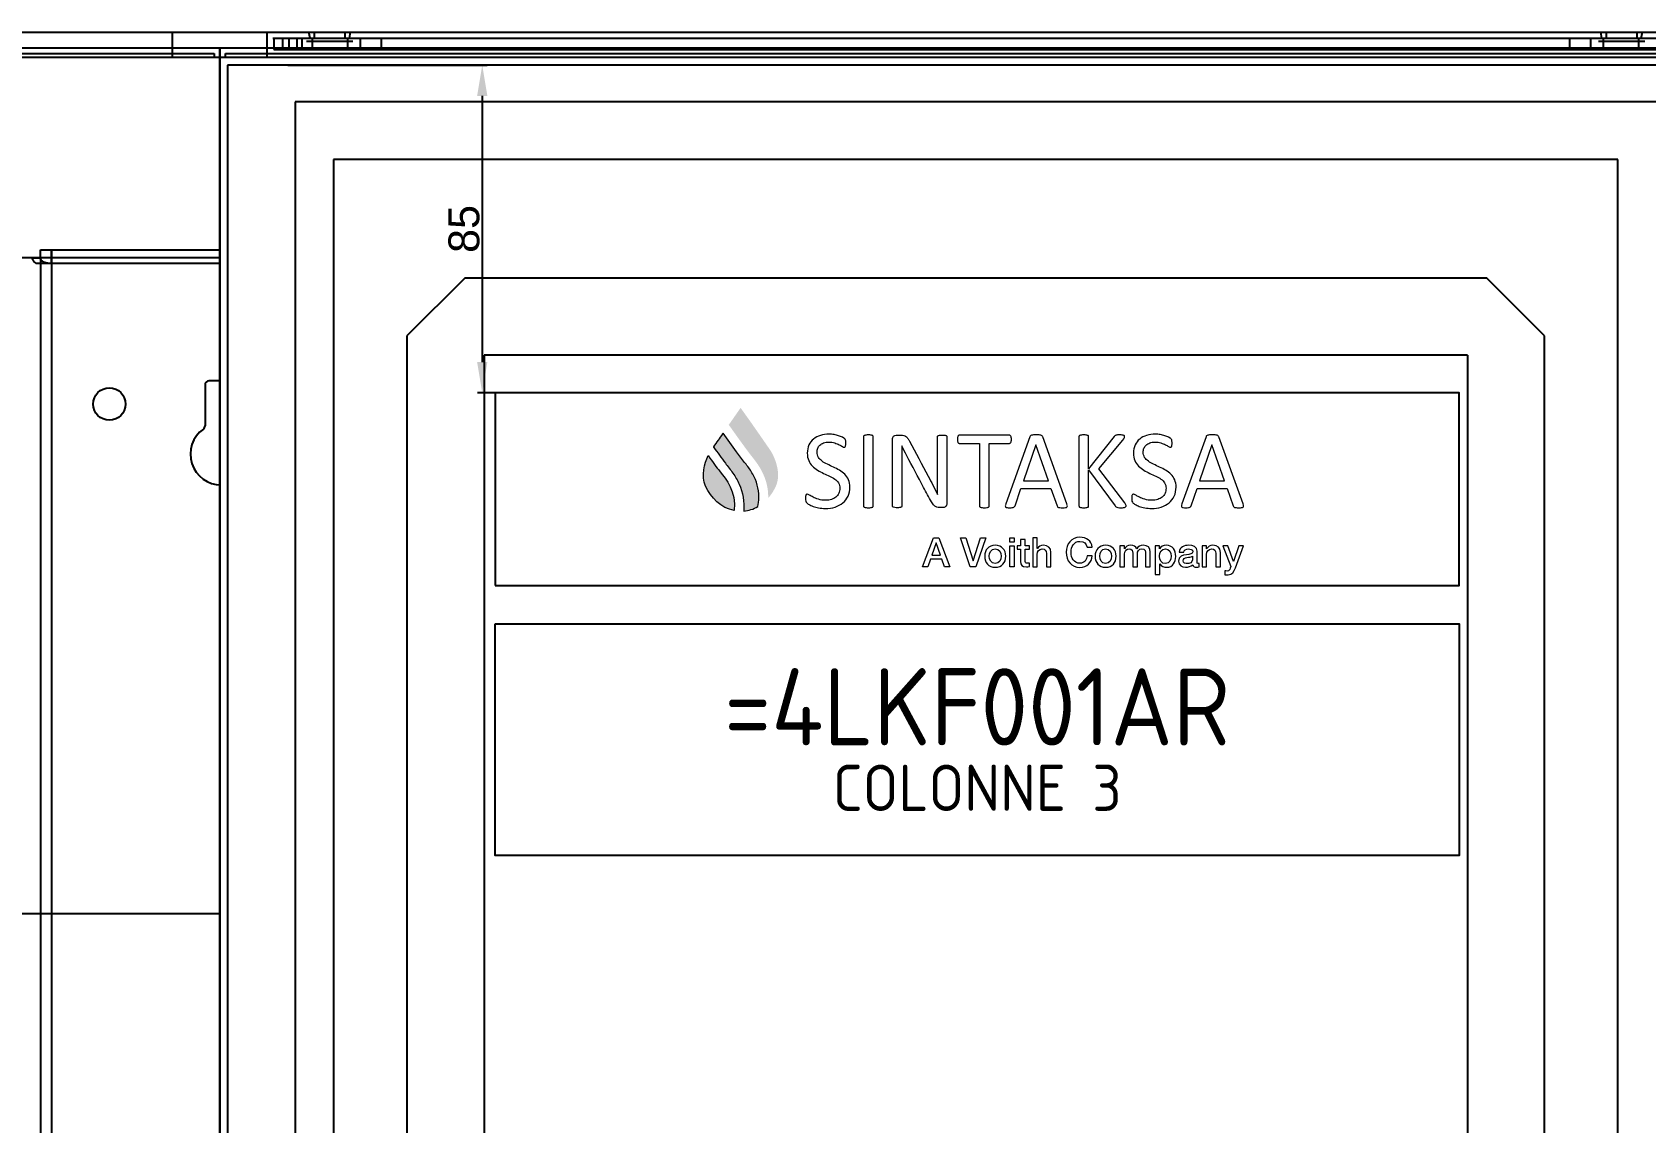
# Model space of a CAD drawing. Header units: millimetres. Extents: x 37984 to 70752, y 14140 to 37584.
# Drawn here: x 39561 to 39979.4, y 28485.2 to 28767.9 of the extents above; entities that cross this region are included whole.
import ezdxf

# ---------------------------------------------------------------- set-up
doc = ezdxf.new("R2010")
doc.units = ezdxf.units.MM
doc.set_wipeout_variables(frame=1)
doc.layers.add('! NO PLOT !', color=7, linetype='Continuous', true_color=0xff75dd, plot=False)
doc.layers.add('000-PI-Oprema', color=30, linetype='Continuous', lineweight=5)
for name, color, linetype in [('000-PI-ORMAR', 2, 'Continuous'), ('002-PI-Kabelska kanalica', 150, 'Continuous'), ('AUT_7', 7, 'Continuous'), ('Layer 1', 7, 'Continuous')]:
    doc.layers.add(name, color=color, linetype=linetype)
doc.styles.add('PI0', font='isocpeur.ttf', dxfattribs={"width": 0.9})
doc.styles.get("Standard").update_dxf_attribs({"font": 'arial.ttf'})
doc.dimstyles.new('ISO-25-lb', dxfattribs={"dimtxt": 8, "dimasz": 8, "dimexe": 1.25, "dimexo": 0.625, "dimtad": 1, "dimtxsty": 'Standard', "dimcen": 5, "dimadec": 0, "dimazin": 0, "dimtfac": 1, "dimtmove": 0, "dimatfit": 3, "dimfxl": 1, "dimarcsym": 0})

# ---------------------------------------------------------------- blocks, each defined once
blk = doc.blocks.new('*D585')
at = {"layer": '! NO PLOT !', "color": 0, "linetype": 'Continuous', "lineweight": -2, "ltscale": 0.25, "transparency": 16777216}
for p, q in [((39627.31, 28759.4), (39678.97, 28759.4)), ((39677.72, 28751.4), (39677.72, 28682.4)), ((39701.06, 28674.4), (39676.47, 28674.4))]:
    blk.add_line(p, q, dxfattribs=at)
at = {"layer": '! NO PLOT !', "color": 0, "ltscale": 0.25, "transparency": 16777216}
for points in [[(39676.39, 28751.4), (39679.05, 28751.4), (39677.72, 28759.4)], [(39676.39, 28682.4), (39679.05, 28682.4), (39677.72, 28674.4)]]:
    blk.add_solid(points, dxfattribs=at)
at = {"layer": 'Defpoints', "color": 0, "ltscale": 0.25, "transparency": 16777216}
for p in [(39626.68, 28759.4), (39677.72, 28674.4), (39701.68, 28674.4)]:
    blk.add_point(p, dxfattribs=at)
at = {"layer": '! NO PLOT !', "color": 0, "lineweight": 25, "ltscale": 0.25, "transparency": 16777216, "insert": (39673.01, 28716.9), "char_height": 8, "attachment_point": 5, "rotation": 90}
blk.add_mtext('85', dxfattribs=at)
blk = doc.blocks.new('*U527')
at = {"layer": '002-PI-Kabelska kanalica'}
for p, q in [((-20, 791), (80, 791)), ((-20, -100), (-20, 791))]:
    blk.add_line(p, q, dxfattribs=at)
blk = doc.blocks.new('8606.000_montažna')
at = {"layer": '! NO PLOT !'}
blk.add_line((51182.39, 38449.42), (51182.39, 36559.42), dxfattribs=at)
at = {"layer": '000-PI-ORMAR'}
blk.add_line((51182.39, 38449.42), (51138.39, 38449.42), dxfattribs=at)
blk = doc.blocks.new('spojnica')
at = {"layer": '! NO PLOT !', "transparency": 33554687}
for p, q in [((44768.49, 28808), (44768.49, 28811.5)), ((44768.49, 28811.5), (44768.49, 26919.4)), ((44856.49, 28808), (44856.49, 28811.5)), ((44856.49, 28811.5), (44856.49, 26919.4)), ((44764.49, 28808), (44768.49, 28808)), ((44768.49, 28808), (44856.49, 28808)), ((44856.49, 28808), (44860.49, 28808)), ((44861.49, 28809.4), (44861.49, 26919.4)), ((44815.69, 28777.5), (44809.29, 28777.5)), ((44808.29, 28776.5), (44808.29, 28765.85)), ((44816.69, 28765.85), (44816.69, 28776.5))]:
    blk.add_line(p, q, dxfattribs=at)
for points in [[(44763.49, 28809.4), (44763.51, 28809.2), (44763.57, 28809), (44763.66, 28808.8), (44763.8, 28808.61), (44763.96, 28808.42), (44764.16, 28808.24), (44764.4, 28808.07), (44764.49, 28808)], [(44765.49, 28809.4), (44765.51, 28809.28), (44765.54, 28809.16), (44765.6, 28809.04), (44765.68, 28808.92), (44765.78, 28808.81), (44765.9, 28808.7), (44766.04, 28808.6), (44766.2, 28808.5), (44766.37, 28808.41), (44766.57, 28808.33), (44766.77, 28808.26), (44766.99, 28808.19), (44767.23, 28808.13), (44767.47, 28808.09), (44767.72, 28808.05), (44767.97, 28808.02), (44768.23, 28808.01), (44768.49, 28808)], [(44856.49, 28808), (44856.76, 28808.01), (44857.02, 28808.02), (44857.27, 28808.05), (44857.52, 28808.09), (44857.76, 28808.13), (44857.99, 28808.19), (44858.22, 28808.26), (44858.42, 28808.33), (44858.62, 28808.41), (44858.79, 28808.5), (44858.95, 28808.6), (44859.09, 28808.7), (44859.21, 28808.81), (44859.31, 28808.92), (44859.39, 28809.04), (44859.45, 28809.16), (44859.48, 28809.28), (44859.49, 28809.4)], [(44860.49, 28808), (44860.74, 28808.17), (44860.95, 28808.35), (44861.13, 28808.53), (44861.28, 28808.73), (44861.39, 28808.92), (44861.46, 28809.12), (44861.49, 28809.33), (44861.49, 28809.4)]]:
    blk.add_lwpolyline(points, dxfattribs=at)
for centre in [(44783.49, 28771.5), (44841.49, 28771.5)]:
    blk.add_circle(centre, 4.2, dxfattribs=at)
for centre, radius, start, end in [((44809.29, 28776.5), 1, 90, 180), ((44815.69, 28776.5), 1, 0, 90), ((44812.49, 28758.5), 8, 125.2944, 54.7056), ((44807.29, 28765.85), 1, 305.2944, 0), ((44817.69, 28765.85), 1, 180, 234.7056)]:
    blk.add_arc(centre, radius, start, end, dxfattribs=at)
at = {"layer": '000-PI-ORMAR', "transparency": 33554687}
for p, q in [((44765.59, 28811.5), (44859.39, 28811.5)), ((44765.59, 28809.5), (44765.59, 28811.5)), ((44859.39, 28809.5), (44859.39, 28811.5)), ((44763.49, 28809.4), (44765.49, 28809.4)), ((44765.59, 28809.5), (44768.49, 28809.5)), ((44768.49, 28809.5), (44856.49, 28809.5)), ((44856.49, 28809.5), (44859.39, 28809.5)), ((44859.49, 28809.4), (44861.49, 28809.4))]:
    blk.add_line(p, q, dxfattribs=at)
blk = doc.blocks.new('SE_krov_300mm')
at = {"layer": '000-PI-ORMAR'}
for p, q in [((-485, 6.5), (507, 6.5)), ((466.5, 0), (-466.5, 0)), ((490, 0), (466.5, 0))]:
    blk.add_line(p, q, dxfattribs=at)

msp = doc.modelspace()

# ---------------------------------------------------------------- linework, layer by layer
at = {"layer": '000-PI-ORMAR'}
for p, q in [((39029.922, 28767.904), (39597.422, 28767.904)), ((39597.422, 28761.404), (39597.422, 28767.904)), ((39621.922, 28767.904), (39989.422, 28767.904)), ((39623.422, 28766.404), (39987.922, 28766.404)), ((39633.071, 28766.404), (39632.765, 28767.904)), ((39633.071, 28766.404), (39632.765, 28767.904)), ((39634.172, 28767.904), (39634.172, 28766.404)), ((39642.172, 28766.404), (39642.172, 28767.904)), ((39643.272, 28766.404), (39643.579, 28767.904)), ((39643.272, 28766.404), (39643.579, 28767.904)), ((39968.071, 28766.404), (39967.765, 28767.904)), ((39968.071, 28766.404), (39967.765, 28767.904)), ((39969.172, 28767.904), (39969.172, 28766.404)), ((39977.172, 28766.404), (39977.172, 28767.904)), ((39978.272, 28766.404), (39978.579, 28767.904)), ((39978.272, 28766.404), (39978.579, 28767.904)), ((39029.922, 28763.904), (39597.422, 28763.904)), ((39029.922, 28762.404), (39597.422, 28762.404))]:
    msp.add_line(p, q, dxfattribs=at)

# ---------------------------------------------------------------- block references
at = {"rotation": 270}
msp.add_blockref('*U527', (39164.172, 28519.404), dxfattribs=at)
at = {"layer": '000-PI-Oprema'}
for name, p in [('8606.000_montažna', (-11619.223, -9740.014)), ('spojnica', (-5202.464, -100))]:
    msp.add_blockref(name, p, dxfattribs=at)

# ---------------------------------------------------------------- next in the draw order: wipeouts: each hides what was drawn before it
msp.add_wipeout([(39609.672, 28763.904), (40001.672, 28763.904), (40001.672, 26766.904), (39609.672, 26766.904)]).dxf.layer = '000-PI-ORMAR'

# ---------------------------------------------------------------- next in the draw order: hatches: boundary and pattern name
at = {"true_color": 0x0063af}
h = msp.add_hatch(color=144, dxfattribs=at)
h.dxf.hatch_style = 1
h.paths.add_polyline_path([(39747.527, 28666.565), (39744.718, 28670.515, 0.0001639), (39741.661, 28666.133, 0.3444458), (39741.65, 28666.108, 0.0001087), (39742.459, 28664.982, 0.0062703), (39746.843, 28658.92, 0.0087089), (39747.566, 28657.989, -0.0195732), (39748.984, 28656.118, -0.0588841), (39750.911, 28652.556, -0.1007765), (39751.867, 28647.117, 0.0805623), (39753.934, 28650.399, 0.0737065), (39754.393, 28652.301, 0.055392), (39754.357, 28654.23, 0.070345), (39753.38, 28657.699, 0.03122), (39752.607, 28659.214), (39752.374, 28659.58, 0.0016872)])
h = msp.add_hatch(color=144, dxfattribs=at)
h.dxf.hatch_style = 1
h.paths.add_polyline_path([(39745.52, 28643.753, 0.1104096), (39749.171, 28644.903), (39749.342, 28645.947, 0.1335801), (39748.544, 28651.924, 0.0533925), (39747.024, 28654.672, 0.0177841), (39746.127, 28655.881), (39745.723, 28656.389, -0.0112383), (39743.688, 28659.099, 0.0006132), (39740.172, 28663.989, 0.0677796), (39740.032, 28663.796, 0.0011834), (39737.676, 28660.403, 0.0478512), (39737.777, 28660.258, 0.0008429), (39739.213, 28658.261, 0.0066904), (39740.755, 28656.172, -0.0062584), (39742.724, 28653.589, -0.0459109), (39744.337, 28650.745, -0.1290323)])
h = msp.add_hatch(color=144, dxfattribs=at)
h.dxf.hatch_style = 1
edge = h.paths.add_edge_path()
edge.add_spline(control_points=[(39735.622, 28650.236), (39736.961, 28647.207), (39739.655, 28644.524), (39743.084, 28643.871)], knot_values=[3, 3, 3, 3, 4, 4, 4, 4], degree=3, periodic=0)
edge.add_spline(control_points=[(39743.084, 28643.871), (39743.549, 28648.748), (39740.914, 28652.061), (39739.43, 28653.912)], knot_values=[4, 4, 4, 4, 5, 5, 5, 5], degree=3, periodic=0)
edge.add_spline(control_points=[(39739.43, 28653.912), (39739.43, 28653.912), (39739.238, 28654.153), (39739.238, 28654.153)], knot_values=[0.00001, 0.00001, 0.00001, 0.00001, 1, 1, 1, 1], degree=3, periodic=0)
edge.add_spline(control_points=[(39739.238, 28654.153), (39738.555, 28655.012), (39737.518, 28656.442), (39736.306, 28658.132)], knot_values=[1, 1, 1, 1, 2, 2, 2, 2], degree=3, periodic=0)
edge.add_spline(control_points=[(39736.306, 28658.132), (39735.346, 28656.11), (39734.431, 28652.924), (39735.622, 28650.236)], knot_values=[2, 2, 2, 2, 3, 3, 3, 3], degree=3, periodic=0)

# ---------------------------------------------------------------- next in the draw order: linework, layer by layer
at = {"layer": '! NO PLOT !'}
for p, q in [((39609.684, 28761.404), (39609.684, 26776.904)), ((39609.684, 26776.904), (39609.684, 28761.404)), ((39982.184, 28749.904), (39629.184, 28749.904)), ((39629.184, 28749.904), (39629.184, 26788.404)), ((39609.672, 26789.904), (39609.672, 28740.766)), ((39972.184, 28734.904), (39639.184, 28734.904)), ((39639.184, 28734.904), (39639.184, 26803.404)), ((39972.184, 26803.404), (39972.184, 28734.904)), ((39673.184, 28704.154), (39658.184, 28689.154)), ((39938.184, 28704.154), (39673.184, 28704.154)), ((39953.184, 28689.154), (39938.184, 28704.154)), ((39658.184, 28689.154), (39658.184, 26849.154)), ((39953.184, 26849.154), (39953.184, 28689.154)), ((39678.184, 28684.154), (39678.184, 26854.154)), ((39933.184, 28684.154), (39678.184, 28684.154)), ((39933.184, 28684.154), (39933.184, 26854.154))]:
    msp.add_line(p, q, dxfattribs=at)
msp.add_lwpolyline([(39681.065, 28624.484), (39931.065, 28624.484), (39931.065, 28674.404), (39681.065, 28674.404)], close=True)
at = {"layer": '000-PI-ORMAR'}
for p, q in [((39621.922, 28761.404), (39621.922, 28767.904)), ((39623.672, 28766.404), (39623.672, 28763.404)), ((39626.039, 28763.404), (39626.039, 28766.404)), ((39627.672, 28763.404), (39627.672, 28766.404)), ((39629.672, 28766.404), (39629.672, 28763.404)), ((39631.059, 28763.404), (39631.059, 28766.404)), ((39644.172, 28765.554), (39632.172, 28765.554)), ((39644.172, 28765.554), (39632.172, 28765.554)), ((39633.672, 28763.404), (39633.672, 28766.404)), ((39642.826, 28763.404), (39642.826, 28766.404)), ((39646.112, 28763.404), (39646.112, 28766.404)), ((39651.588, 28763.404), (39651.588, 28766.404)), ((39959.755, 28763.404), (39959.755, 28766.404)), ((39965.231, 28763.404), (39965.231, 28766.404)), ((39979.172, 28765.554), (39967.172, 28765.554)), ((39979.172, 28765.554), (39967.172, 28765.554)), ((39968.517, 28763.404), (39968.517, 28766.404)), ((39977.672, 28763.404), (39977.672, 28766.404)), ((39609.684, 28761.404), (39017.684, 28761.404)), ((39597.422, 28763.904), (39609.672, 28763.904)), ((39597.422, 28762.404), (39608.172, 28762.404)), ((39608.172, 28762.404), (39608.172, 28761.404)), ((39609.672, 28740.766), (39609.672, 28763.904)), ((39609.672, 28763.904), (39621.922, 28763.904)), ((39609.672, 28763.904), (39609.672, 28761.404)), ((40001.684, 28761.404), (39609.684, 28761.404)), ((40001.684, 28761.404), (39609.684, 28761.404)), ((39609.684, 28761.404), (39609.684, 26776.904)), ((39611.172, 28761.404), (39611.172, 28762.404)), ((39611.172, 28762.404), (39621.922, 28762.404)), ((39621.922, 28763.904), (39989.422, 28763.904)), ((39621.922, 28762.404), (39989.422, 28762.404)), ((39623.672, 28763.404), (39987.672, 28763.404)), ((39611.684, 28759.404), (39611.684, 26778.904)), ((39999.684, 28759.404), (39611.684, 28759.404))]:
    msp.add_line(p, q, dxfattribs=at)
at = {"layer": 'AUT_7'}
msp.add_lwpolyline([(39681.065, 28614.484), (39931.065, 28614.484), (39931.065, 28554.484), (39681.065, 28554.484)], close=True, dxfattribs=at)
at = {"layer": 'Layer 1', "color": 144, "lineweight": 0, "true_color": 0x0063af}
msp.add_lwpolyline([(39745.723, 28656.389, -0.0112383), (39743.688, 28659.099, 0.0006132), (39740.172, 28663.989, 0.0677796), (39740.032, 28663.796, 0.0011834), (39737.676, 28660.403, 0.0478512), (39737.777, 28660.258, 0.0008429), (39739.213, 28658.261, 0.0066904), (39740.755, 28656.172, -0.0062584), (39742.724, 28653.589, -0.0459109), (39744.337, 28650.745, -0.1290323), (39745.52, 28643.753, 0.1104096), (39749.171, 28644.903), (39749.342, 28645.947, 0.1335801), (39748.544, 28651.924, 0.0533925), (39747.024, 28654.672, 0.0177841), (39746.127, 28655.881), (39745.723, 28656.389)], format="xyb", dxfattribs=at)
at = {"layer": 'Layer 1', "color": 8, "lineweight": 0, "true_color": 0x777777}
msp.add_lwpolyline([(39798.219, 28645.733, -0.1035306), (39798.127, 28645.248, -0.223171), (39797.469, 28644.708, -0.0624211), (39797.164, 28644.665, -0.0012931), (39796.244, 28644.665, -0.061201), (39795.59, 28644.75, -0.1130218), (39794.952, 28645.134, -0.0487154), (39794.542, 28645.61, -0.0254764), (39794.224, 28646.106, -0.0066886), (39792.184, 28649.898, -0.0023466), (39787.79, 28658.101, -0.0102917), (39786.517, 28660.661), (39786.517, 28660.072, -0.0052088), (39786.561, 28656.714, -0.0000251), (39786.561, 28645.078, -0.1260238), (39786.521, 28644.926, -0.1434189), (39786.401, 28644.793, -0.091373), (39786.177, 28644.708, -0.0469163), (39785.623, 28644.628, -0.0173475), (39785.094, 28644.624, -0.0657354), (39784.369, 28644.729, -0.1385706), (39784.153, 28644.86, -0.1341797), (39784.074, 28645.047, -0.0004176), (39784.072, 28662.354, -0.0895574), (39784.151, 28662.84, -0.1357099), (39784.388, 28663.168, -0.1623113), (39785.082, 28663.423, -0.0012781), (39786.447, 28663.422, -0.0456713), (39787.011, 28663.365, -0.1705051), (39787.89, 28662.837, -0.0361942), (39788.146, 28662.494, -0.0237687), (39788.504, 28661.883, 0.0004254), (39793.353, 28652.809, -0.0075938), (39795.768, 28648.092, -0.0040344), (39795.733, 28652.493, -0.0000156), (39795.732, 28663.01, -0.253568), (39795.891, 28663.287, -0.067602), (39796.115, 28663.386, -0.0470169), (39796.45, 28663.448, -0.0367928), (39797.426, 28663.456, -0.0403102), (39797.791, 28663.402, -0.0734576), (39798.028, 28663.309, -0.2458048), (39798.217, 28663.041, -0.0004177)], format="xyb", close=True, dxfattribs=at)
for points in [[(39821.277, 28660.938), (39821.262, 28660.938), (39818.036, 28651.606), (39824.549, 28651.606), (39821.277, 28660.938)], [(39866.945, 28660.938), (39866.93, 28660.938), (39863.707, 28651.606), (39870.216, 28651.606), (39866.945, 28660.938)], [(39794.745, 28636.795), (39796.136, 28636.795), (39799.009, 28629.334), (39797.607, 28629.334), (39796.909, 28631.308), (39793.929, 28631.308), (39793.231, 28629.334), (39791.882, 28629.334), (39794.745, 28636.795)], [(39794.285, 28632.301), (39796.563, 28632.301), (39795.445, 28635.509), (39795.415, 28635.509), (39794.285, 28632.301)], [(39801.775, 28636.795), (39803.134, 28636.795), (39805.006, 28630.891), (39805.026, 28630.891), (39806.938, 28636.795), (39808.264, 28636.795), (39805.714, 28629.334), (39804.264, 28629.334), (39801.775, 28636.795)], [(39814.489, 28636.795), (39815.68, 28636.795), (39815.68, 28635.666), (39814.489, 28635.666), (39814.489, 28636.795)], [(39814.489, 28634.734), (39815.68, 28634.734), (39815.68, 28629.333), (39814.489, 28629.333), (39814.489, 28634.734)]]:
    msp.add_lwpolyline(points, dxfattribs=at)
for points, knots in [([(39773.05, 28649.959), (39773.05, 28649.08), (39772.887, 28648.299), (39772.565, 28647.614), (39772.242, 28646.93), (39771.793, 28646.347), (39771.218, 28645.871), (39770.647, 28645.394), (39769.972, 28645.034), (39769.194, 28644.794), (39768.417, 28644.553), (39767.582, 28644.433), (39766.685, 28644.433), (39766.058, 28644.433), (39765.476, 28644.482), (39764.941, 28644.591), (39764.407, 28644.699), (39763.93, 28644.827), (39763.508, 28644.981), (39763.092, 28645.136), (39762.738, 28645.297), (39762.454, 28645.459), (39762.167, 28645.622), (39761.969, 28645.763), (39761.86, 28645.878), (39761.75, 28645.994), (39761.666, 28646.141), (39761.616, 28646.321), (39761.563, 28646.497), (39761.537, 28646.736), (39761.537, 28647.035), (39761.537, 28647.247), (39761.545, 28647.424), (39761.565, 28647.565), (39761.583, 28647.705), (39761.614, 28647.815), (39761.649, 28647.903), (39761.69, 28647.991), (39761.738, 28648.051), (39761.796, 28648.085), (39761.852, 28648.118), (39761.923, 28648.137), (39762, 28648.137), (39762.134, 28648.137), (39762.324, 28648.053), (39762.568, 28647.891), (39762.815, 28647.727), (39763.132, 28647.546), (39763.516, 28647.356), (39763.904, 28647.16), (39764.369, 28646.98), (39764.912, 28646.809), (39765.459, 28646.644), (39766.085, 28646.556), (39766.802, 28646.556), (39767.34, 28646.556), (39767.833, 28646.632), (39768.283, 28646.775), (39768.732, 28646.919), (39769.116, 28647.124), (39769.441, 28647.389), (39769.763, 28647.653), (39770.012, 28647.98), (39770.185, 28648.364), (39770.36, 28648.752), (39770.447, 28649.188), (39770.447, 28649.685), (39770.447, 28650.214), (39770.325, 28650.668), (39770.084, 28651.044), (39769.842, 28651.417), (39769.525, 28651.751), (39769.128, 28652.034), (39768.732, 28652.317), (39768.283, 28652.579), (39767.777, 28652.814), (39767.269, 28653.05), (39766.751, 28653.293), (39766.223, 28653.536), (39765.69, 28653.783), (39765.177, 28654.059), (39764.676, 28654.357), (39764.171, 28654.654), (39763.724, 28655.006), (39763.33, 28655.413), (39762.931, 28655.817), (39762.614, 28656.292), (39762.368, 28656.836), (39762.119, 28657.383), (39762, 28658.036), (39762, 28658.798), (39762, 28659.576), (39762.139, 28660.274), (39762.426, 28660.887), (39762.708, 28661.497), (39763.107, 28662.015), (39763.609, 28662.427), (39764.117, 28662.842), (39764.72, 28663.156), (39765.42, 28663.375), (39766.119, 28663.592), (39766.873, 28663.7), (39767.684, 28663.7), (39768.1, 28663.7), (39768.514, 28663.663), (39768.933, 28663.592), (39769.354, 28663.519), (39769.748, 28663.423), (39770.119, 28663.302), (39770.492, 28663.182), (39770.823, 28663.048), (39771.112, 28662.896), (39771.402, 28662.744), (39771.592, 28662.626), (39771.683, 28662.536), (39771.772, 28662.445), (39771.834, 28662.37), (39771.864, 28662.318), (39771.891, 28662.265), (39771.917, 28662.198), (39771.937, 28662.117), (39771.955, 28662.034), (39771.968, 28661.933), (39771.98, 28661.82), (39771.988, 28661.704), (39771.993, 28661.553), (39771.993, 28661.372), (39771.993, 28661.198), (39771.988, 28661.045), (39771.973, 28660.911), (39771.958, 28660.771), (39771.937, 28660.661), (39771.907, 28660.569), (39771.879, 28660.477), (39771.836, 28660.412), (39771.785, 28660.367), (39771.732, 28660.322), (39771.671, 28660.301), (39771.602, 28660.301), (39771.498, 28660.301), (39771.331, 28660.367), (39771.104, 28660.501), (39770.879, 28660.637), (39770.599, 28660.79), (39770.274, 28660.962), (39769.944, 28661.125), (39769.558, 28661.284), (39769.106, 28661.421), (39768.658, 28661.56), (39768.158, 28661.631), (39767.596, 28661.631), (39767.076, 28661.631), (39766.622, 28661.56), (39766.236, 28661.421), (39765.852, 28661.284), (39765.532, 28661.093), (39765.28, 28660.865), (39765.032, 28660.633), (39764.841, 28660.36), (39764.717, 28660.04), (39764.592, 28659.725), (39764.529, 28659.386), (39764.529, 28659.028), (39764.529, 28658.506), (39764.651, 28658.06), (39764.892, 28657.682), (39765.131, 28657.307), (39765.453, 28656.975), (39765.855, 28656.684), (39766.254, 28656.395), (39766.708, 28656.129), (39767.221, 28655.888), (39767.732, 28655.649), (39768.252, 28655.403), (39768.783, 28655.158), (39769.311, 28654.911), (39769.835, 28654.641), (39770.345, 28654.348), (39770.855, 28654.055), (39771.312, 28653.704), (39771.714, 28653.308), (39772.11, 28652.907), (39772.435, 28652.433), (39772.679, 28651.889), (39772.928, 28651.345), (39773.05, 28650.698), (39773.05, 28649.959)], [0, 0, 0, 0, 1, 1, 1, 2, 2, 2, 3, 3, 3, 4, 4, 4, 5, 5, 5, 6, 6, 6, 7, 7, 7, 8, 8, 8, 9, 9, 9, 10, 10, 10, 11, 11, 11, 12, 12, 12, 13, 13, 13, 14, 14, 14, 15, 15, 15, 16, 16, 16, 17, 17, 17, 18, 18, 18, 19, 19, 19, 20, 20, 20, 21, 21, 21, 22, 22, 22, 23, 23, 23, 24, 24, 24, 25, 25, 25, 26, 26, 26, 27, 27, 27, 28, 28, 28, 29, 29, 29, 30, 30, 30, 31, 31, 31, 32, 32, 32, 33, 33, 33, 34, 34, 34, 35, 35, 35, 36, 36, 36, 37, 37, 37, 38, 38, 38, 39, 39, 39, 40, 40, 40, 41, 41, 41, 42, 42, 42, 43, 43, 43, 44, 44, 44, 45, 45, 45, 46, 46, 46, 47, 47, 47, 48, 48, 48, 49, 49, 49, 50, 50, 50, 51, 51, 51, 52, 52, 52, 53, 53, 53, 54, 54, 54, 55, 55, 55, 56, 56, 56, 57, 57, 57, 58, 58, 58, 59, 59, 59, 60, 60, 60, 61, 61, 61, 62, 62, 62, 62]), ([(39779.097, 28645.081), (39779.097, 28645.007), (39779.079, 28644.939), (39779.038, 28644.878), (39779.001, 28644.823), (39778.935, 28644.777), (39778.836, 28644.741), (39778.736, 28644.709), (39778.612, 28644.68), (39778.452, 28644.656), (39778.294, 28644.63), (39778.094, 28644.621), (39777.853, 28644.621), (39777.621, 28644.621), (39777.423, 28644.63), (39777.261, 28644.656), (39777.093, 28644.68), (39776.966, 28644.709), (39776.87, 28644.741), (39776.77, 28644.777), (39776.705, 28644.823), (39776.666, 28644.878), (39776.628, 28644.939), (39776.61, 28645.007), (39776.61, 28645.081), (39776.61, 28645.081), (39776.61, 28663.048), (39776.61, 28663.048), (39776.61, 28663.127), (39776.628, 28663.195), (39776.672, 28663.251), (39776.717, 28663.307), (39776.788, 28663.355), (39776.893, 28663.387), (39776.991, 28663.423), (39777.121, 28663.45), (39777.281, 28663.474), (39777.441, 28663.5), (39777.632, 28663.511), (39777.853, 28663.511), (39778.094, 28663.511), (39778.294, 28663.5), (39778.452, 28663.474), (39778.612, 28663.45), (39778.736, 28663.423), (39778.836, 28663.387), (39778.935, 28663.355), (39779.001, 28663.307), (39779.038, 28663.251), (39779.079, 28663.195), (39779.097, 28663.127), (39779.097, 28663.048), (39779.097, 28663.048), (39779.097, 28645.081), (39779.097, 28645.081)], [0, 0, 0, 0, 1, 1, 1, 2, 2, 2, 3, 3, 3, 4, 4, 4, 5, 5, 5, 6, 6, 6, 7, 7, 7, 8, 8, 8, 9, 9, 9, 10, 10, 10, 11, 11, 11, 12, 12, 12, 13, 13, 13, 14, 14, 14, 15, 15, 15, 16, 16, 16, 17, 17, 17, 18, 18, 18, 18]), ([(39814.928, 28662.354), (39814.928, 28662.17), (39814.918, 28662.015), (39814.898, 28661.876), (39814.877, 28661.745), (39814.849, 28661.637), (39814.803, 28661.55), (39814.761, 28661.468), (39814.707, 28661.41), (39814.646, 28661.372), (39814.585, 28661.334), (39814.512, 28661.314), (39814.433, 28661.314), (39814.433, 28661.314), (39809.173, 28661.314), (39809.173, 28661.314), (39809.173, 28661.314), (39809.173, 28645.081), (39809.173, 28645.081), (39809.173, 28645.007), (39809.15, 28644.939), (39809.114, 28644.878), (39809.071, 28644.823), (39809.005, 28644.777), (39808.909, 28644.741), (39808.812, 28644.709), (39808.683, 28644.68), (39808.525, 28644.656), (39808.365, 28644.63), (39808.165, 28644.621), (39807.926, 28644.621), (39807.692, 28644.621), (39807.496, 28644.63), (39807.331, 28644.656), (39807.169, 28644.68), (39807.039, 28644.709), (39806.943, 28644.741), (39806.846, 28644.777), (39806.778, 28644.823), (39806.74, 28644.878), (39806.702, 28644.939), (39806.682, 28645.007), (39806.682, 28645.081), (39806.682, 28645.081), (39806.682, 28661.314), (39806.682, 28661.314), (39806.682, 28661.314), (39801.417, 28661.314), (39801.417, 28661.314), (39801.338, 28661.314), (39801.272, 28661.334), (39801.208, 28661.372), (39801.145, 28661.41), (39801.094, 28661.468), (39801.056, 28661.55), (39801.015, 28661.637), (39800.985, 28661.745), (39800.965, 28661.876), (39800.937, 28662.015), (39800.924, 28662.17), (39800.924, 28662.354), (39800.924, 28662.537), (39800.937, 28662.696), (39800.965, 28662.842), (39800.985, 28662.978), (39801.015, 28663.093), (39801.056, 28663.182), (39801.094, 28663.265), (39801.145, 28663.33), (39801.208, 28663.365), (39801.272, 28663.405), (39801.338, 28663.424), (39801.417, 28663.424), (39801.417, 28663.424), (39814.433, 28663.424), (39814.433, 28663.424), (39814.512, 28663.424), (39814.585, 28663.405), (39814.646, 28663.365), (39814.707, 28663.33), (39814.761, 28663.265), (39814.803, 28663.182), (39814.849, 28663.093), (39814.877, 28662.978), (39814.898, 28662.842), (39814.918, 28662.696), (39814.928, 28662.537), (39814.928, 28662.354)], [0, 0, 0, 0, 1, 1, 1, 2, 2, 2, 3, 3, 3, 4, 4, 4, 5, 5, 5, 6, 6, 6, 7, 7, 7, 8, 8, 8, 9, 9, 9, 10, 10, 10, 11, 11, 11, 12, 12, 12, 13, 13, 13, 14, 14, 14, 15, 15, 15, 16, 16, 16, 17, 17, 17, 18, 18, 18, 19, 19, 19, 20, 20, 20, 21, 21, 21, 22, 22, 22, 23, 23, 23, 24, 24, 24, 25, 25, 25, 26, 26, 26, 27, 27, 27, 28, 28, 28, 29, 29, 29, 29]), ([(39829.333, 28645.588), (39829.412, 28645.377), (39829.451, 28645.206), (39829.458, 28645.073), (39829.463, 28644.945), (39829.425, 28644.844), (39829.349, 28644.778), (39829.273, 28644.711), (39829.146, 28644.669), (39828.965, 28644.651), (39828.785, 28644.63), (39828.549, 28644.621), (39828.249, 28644.621), (39827.952, 28644.621), (39827.713, 28644.627), (39827.533, 28644.64), (39827.355, 28644.656), (39827.22, 28644.68), (39827.127, 28644.714), (39827.038, 28644.748), (39826.969, 28644.794), (39826.928, 28644.85), (39826.882, 28644.911), (39826.842, 28644.981), (39826.804, 28645.069), (39826.804, 28645.069), (39825.196, 28649.625), (39825.196, 28649.625), (39825.196, 28649.625), (39817.414, 28649.625), (39817.414, 28649.625), (39817.414, 28649.625), (39815.88, 28645.128), (39815.88, 28645.128), (39815.852, 28645.04), (39815.815, 28644.966), (39815.766, 28644.903), (39815.72, 28644.838), (39815.646, 28644.783), (39815.556, 28644.741), (39815.464, 28644.699), (39815.332, 28644.669), (39815.167, 28644.651), (39814.997, 28644.63), (39814.778, 28644.621), (39814.506, 28644.621), (39814.229, 28644.621), (39813.998, 28644.63), (39813.821, 28644.656), (39813.643, 28644.68), (39813.516, 28644.726), (39813.445, 28644.794), (39813.371, 28644.86), (39813.335, 28644.961), (39813.343, 28645.09), (39813.348, 28645.217), (39813.391, 28645.392), (39813.465, 28645.604), (39813.465, 28645.604), (39819.743, 28662.992), (39819.743, 28662.992), (39819.781, 28663.096), (39819.832, 28663.186), (39819.896, 28663.252), (39819.959, 28663.319), (39820.05, 28663.373), (39820.17, 28663.41), (39820.292, 28663.45), (39820.447, 28663.474), (39820.632, 28663.488), (39820.823, 28663.502), (39821.061, 28663.512), (39821.349, 28663.512), (39821.658, 28663.512), (39821.912, 28663.502), (39822.116, 28663.488), (39822.318, 28663.474), (39822.482, 28663.45), (39822.608, 28663.41), (39822.735, 28663.373), (39822.829, 28663.315), (39822.898, 28663.242), (39822.966, 28663.169), (39823.02, 28663.082), (39823.055, 28662.976), (39823.055, 28662.976), (39829.333, 28645.588), (39829.333, 28645.588)], [0, 0, 0, 0, 1, 1, 1, 2, 2, 2, 3, 3, 3, 4, 4, 4, 5, 5, 5, 6, 6, 6, 7, 7, 7, 8, 8, 8, 9, 9, 9, 10, 10, 10, 11, 11, 11, 12, 12, 12, 13, 13, 13, 14, 14, 14, 15, 15, 15, 16, 16, 16, 17, 17, 17, 18, 18, 18, 19, 19, 19, 20, 20, 20, 21, 21, 21, 22, 22, 22, 23, 23, 23, 24, 24, 24, 25, 25, 25, 26, 26, 26, 27, 27, 27, 28, 28, 28, 29, 29, 29, 29]), ([(39844.668, 28645.11), (39844.668, 28645.034), (39844.651, 28644.966), (39844.621, 28644.903), (39844.584, 28644.836), (39844.519, 28644.787), (39844.422, 28644.749), (39844.326, 28644.711), (39844.196, 28644.68), (39844.034, 28644.656), (39843.868, 28644.63), (39843.655, 28644.621), (39843.393, 28644.621), (39843.059, 28644.621), (39842.784, 28644.634), (39842.571, 28644.662), (39842.357, 28644.691), (39842.2, 28644.745), (39842.093, 28644.823), (39841.989, 28644.9), (39841.9, 28644.985), (39841.832, 28645.081), (39841.832, 28645.081), (39834.947, 28654.442), (39834.947, 28654.442), (39834.947, 28654.442), (39834.947, 28645.081), (39834.947, 28645.081), (39834.947, 28645.013), (39834.927, 28644.951), (39834.891, 28644.888), (39834.85, 28644.823), (39834.782, 28644.777), (39834.687, 28644.741), (39834.59, 28644.709), (39834.464, 28644.68), (39834.304, 28644.656), (39834.144, 28644.63), (39833.943, 28644.621), (39833.702, 28644.621), (39833.473, 28644.621), (39833.275, 28644.63), (39833.11, 28644.656), (39832.945, 28644.68), (39832.816, 28644.709), (39832.717, 28644.741), (39832.623, 28644.777), (39832.556, 28644.823), (39832.516, 28644.888), (39832.478, 28644.951), (39832.46, 28645.013), (39832.46, 28645.081), (39832.46, 28645.081), (39832.46, 28663.048), (39832.46, 28663.048), (39832.46, 28663.126), (39832.478, 28663.195), (39832.516, 28663.251), (39832.556, 28663.31), (39832.623, 28663.355), (39832.717, 28663.387), (39832.816, 28663.423), (39832.945, 28663.451), (39833.11, 28663.475), (39833.275, 28663.497), (39833.473, 28663.512), (39833.702, 28663.512), (39833.943, 28663.512), (39834.144, 28663.497), (39834.304, 28663.475), (39834.464, 28663.451), (39834.59, 28663.423), (39834.687, 28663.387), (39834.782, 28663.355), (39834.85, 28663.31), (39834.891, 28663.251), (39834.927, 28663.195), (39834.947, 28663.126), (39834.947, 28663.048), (39834.947, 28663.048), (39834.947, 28654.731), (39834.947, 28654.731), (39834.947, 28654.731), (39841.573, 28663.048), (39841.573, 28663.048), (39841.631, 28663.136), (39841.697, 28663.207), (39841.775, 28663.265), (39841.852, 28663.325), (39841.949, 28663.368), (39842.058, 28663.403), (39842.167, 28663.439), (39842.302, 28663.465), (39842.461, 28663.482), (39842.621, 28663.502), (39842.827, 28663.512), (39843.079, 28663.512), (39843.328, 28663.512), (39843.531, 28663.497), (39843.686, 28663.475), (39843.838, 28663.451), (39843.963, 28663.42), (39844.054, 28663.382), (39844.145, 28663.344), (39844.207, 28663.296), (39844.242, 28663.236), (39844.275, 28663.182), (39844.29, 28663.114), (39844.29, 28663.048), (39844.29, 28662.922), (39844.26, 28662.8), (39844.199, 28662.672), (39844.136, 28662.545), (39844.016, 28662.371), (39843.843, 28662.151), (39843.843, 28662.151), (39837.636, 28654.731), (39837.636, 28654.731), (39837.636, 28654.731), (39844.318, 28645.852), (39844.318, 28645.852), (39844.486, 28645.599), (39844.584, 28645.428), (39844.621, 28645.339), (39844.651, 28645.243), (39844.668, 28645.168), (39844.668, 28645.11)], [0, 0, 0, 0, 1, 1, 1, 2, 2, 2, 3, 3, 3, 4, 4, 4, 5, 5, 5, 6, 6, 6, 7, 7, 7, 8, 8, 8, 9, 9, 9, 10, 10, 10, 11, 11, 11, 12, 12, 12, 13, 13, 13, 14, 14, 14, 15, 15, 15, 16, 16, 16, 17, 17, 17, 18, 18, 18, 19, 19, 19, 20, 20, 20, 21, 21, 21, 22, 22, 22, 23, 23, 23, 24, 24, 24, 25, 25, 25, 26, 26, 26, 27, 27, 27, 28, 28, 28, 29, 29, 29, 30, 30, 30, 31, 31, 31, 32, 32, 32, 33, 33, 33, 34, 34, 34, 35, 35, 35, 36, 36, 36, 37, 37, 37, 38, 38, 38, 39, 39, 39, 40, 40, 40, 41, 41, 41, 42, 42, 42, 42]), ([(39857.644, 28649.959), (39857.644, 28649.08), (39857.482, 28648.299), (39857.159, 28647.614), (39856.837, 28646.93), (39856.385, 28646.347), (39855.81, 28645.871), (39855.239, 28645.394), (39854.564, 28645.034), (39853.789, 28644.794), (39853.012, 28644.553), (39852.176, 28644.433), (39851.28, 28644.433), (39850.652, 28644.433), (39850.071, 28644.482), (39849.534, 28644.591), (39849.002, 28644.699), (39848.521, 28644.827), (39848.105, 28644.981), (39847.686, 28645.136), (39847.335, 28645.297), (39847.048, 28645.459), (39846.764, 28645.622), (39846.566, 28645.763), (39846.454, 28645.878), (39846.345, 28645.994), (39846.259, 28646.141), (39846.208, 28646.321), (39846.155, 28646.497), (39846.129, 28646.736), (39846.129, 28647.035), (39846.129, 28647.247), (39846.139, 28647.424), (39846.156, 28647.565), (39846.177, 28647.705), (39846.205, 28647.815), (39846.246, 28647.903), (39846.287, 28647.991), (39846.33, 28648.051), (39846.391, 28648.085), (39846.449, 28648.118), (39846.517, 28648.137), (39846.594, 28648.137), (39846.726, 28648.137), (39846.917, 28648.053), (39847.165, 28647.891), (39847.409, 28647.727), (39847.724, 28647.546), (39848.113, 28647.356), (39848.499, 28647.16), (39848.961, 28646.98), (39849.507, 28646.809), (39850.053, 28646.644), (39850.68, 28646.556), (39851.395, 28646.556), (39851.935, 28646.556), (39852.43, 28646.632), (39852.877, 28646.775), (39853.324, 28646.919), (39853.71, 28647.124), (39854.033, 28647.389), (39854.358, 28647.653), (39854.604, 28647.98), (39854.78, 28648.364), (39854.952, 28648.752), (39855.041, 28649.188), (39855.041, 28649.685), (39855.041, 28650.214), (39854.919, 28650.668), (39854.678, 28651.044), (39854.434, 28651.417), (39854.119, 28651.751), (39853.723, 28652.034), (39853.327, 28652.317), (39852.877, 28652.579), (39852.372, 28652.814), (39851.867, 28653.05), (39851.346, 28653.293), (39850.817, 28653.536), (39850.287, 28653.783), (39849.769, 28654.059), (39849.271, 28654.357), (39848.768, 28654.654), (39848.318, 28655.006), (39847.922, 28655.413), (39847.528, 28655.817), (39847.208, 28656.292), (39846.959, 28656.836), (39846.715, 28657.383), (39846.594, 28658.036), (39846.594, 28658.798), (39846.594, 28659.576), (39846.736, 28660.274), (39847.018, 28660.887), (39847.302, 28661.497), (39847.699, 28662.015), (39848.204, 28662.427), (39848.712, 28662.842), (39849.316, 28663.156), (39850.012, 28663.375), (39850.713, 28663.592), (39851.47, 28663.7), (39852.278, 28663.7), (39852.693, 28663.7), (39853.108, 28663.663), (39853.527, 28663.592), (39853.947, 28663.519), (39854.342, 28663.423), (39854.714, 28663.302), (39855.084, 28663.182), (39855.417, 28663.048), (39855.707, 28662.896), (39855.993, 28662.744), (39856.187, 28662.626), (39856.276, 28662.536), (39856.369, 28662.445), (39856.43, 28662.37), (39856.458, 28662.318), (39856.486, 28662.265), (39856.511, 28662.198), (39856.529, 28662.117), (39856.55, 28662.034), (39856.563, 28661.933), (39856.575, 28661.82), (39856.583, 28661.704), (39856.588, 28661.553), (39856.588, 28661.372), (39856.588, 28661.198), (39856.58, 28661.045), (39856.568, 28660.911), (39856.552, 28660.771), (39856.529, 28660.661), (39856.501, 28660.569), (39856.473, 28660.477), (39856.43, 28660.412), (39856.377, 28660.367), (39856.324, 28660.322), (39856.265, 28660.301), (39856.196, 28660.301), (39856.09, 28660.301), (39855.925, 28660.367), (39855.697, 28660.501), (39855.473, 28660.637), (39855.194, 28660.79), (39854.866, 28660.962), (39854.538, 28661.125), (39854.152, 28661.284), (39853.705, 28661.421), (39853.253, 28661.56), (39852.75, 28661.631), (39852.189, 28661.631), (39851.668, 28661.631), (39851.216, 28661.56), (39850.83, 28661.421), (39850.444, 28661.284), (39850.127, 28661.093), (39849.875, 28660.865), (39849.626, 28660.633), (39849.436, 28660.36), (39849.314, 28660.04), (39849.184, 28659.725), (39849.123, 28659.386), (39849.123, 28659.028), (39849.123, 28658.506), (39849.243, 28658.06), (39849.484, 28657.682), (39849.728, 28657.307), (39850.045, 28656.975), (39850.446, 28656.684), (39850.848, 28656.395), (39851.302, 28656.129), (39851.813, 28655.888), (39852.324, 28655.649), (39852.847, 28655.403), (39853.377, 28655.158), (39853.908, 28654.911), (39854.429, 28654.641), (39854.939, 28654.348), (39855.45, 28654.055), (39855.907, 28653.704), (39856.306, 28653.308), (39856.705, 28652.907), (39857.029, 28652.433), (39857.276, 28651.889), (39857.52, 28651.345), (39857.644, 28650.698), (39857.644, 28649.959)], [0, 0, 0, 0, 1, 1, 1, 2, 2, 2, 3, 3, 3, 4, 4, 4, 5, 5, 5, 6, 6, 6, 7, 7, 7, 8, 8, 8, 9, 9, 9, 10, 10, 10, 11, 11, 11, 12, 12, 12, 13, 13, 13, 14, 14, 14, 15, 15, 15, 16, 16, 16, 17, 17, 17, 18, 18, 18, 19, 19, 19, 20, 20, 20, 21, 21, 21, 22, 22, 22, 23, 23, 23, 24, 24, 24, 25, 25, 25, 26, 26, 26, 27, 27, 27, 28, 28, 28, 29, 29, 29, 30, 30, 30, 31, 31, 31, 32, 32, 32, 33, 33, 33, 34, 34, 34, 35, 35, 35, 36, 36, 36, 37, 37, 37, 38, 38, 38, 39, 39, 39, 40, 40, 40, 41, 41, 41, 42, 42, 42, 43, 43, 43, 44, 44, 44, 45, 45, 45, 46, 46, 46, 47, 47, 47, 48, 48, 48, 49, 49, 49, 50, 50, 50, 51, 51, 51, 52, 52, 52, 53, 53, 53, 54, 54, 54, 55, 55, 55, 56, 56, 56, 57, 57, 57, 58, 58, 58, 59, 59, 59, 60, 60, 60, 61, 61, 61, 62, 62, 62, 62]), ([(39875.006, 28645.588), (39875.08, 28645.377), (39875.12, 28645.206), (39875.125, 28645.073), (39875.133, 28644.945), (39875.095, 28644.844), (39875.019, 28644.778), (39874.94, 28644.711), (39874.813, 28644.669), (39874.635, 28644.651), (39874.458, 28644.63), (39874.216, 28644.621), (39873.917, 28644.621), (39873.619, 28644.621), (39873.381, 28644.627), (39873.203, 28644.64), (39873.023, 28644.656), (39872.888, 28644.68), (39872.799, 28644.714), (39872.705, 28644.748), (39872.637, 28644.794), (39872.594, 28644.85), (39872.553, 28644.911), (39872.51, 28644.981), (39872.471, 28645.069), (39872.471, 28645.069), (39870.864, 28649.625), (39870.864, 28649.625), (39870.864, 28649.625), (39863.085, 28649.625), (39863.085, 28649.625), (39863.085, 28649.625), (39861.548, 28645.128), (39861.548, 28645.128), (39861.519, 28645.04), (39861.482, 28644.966), (39861.434, 28644.903), (39861.383, 28644.838), (39861.316, 28644.783), (39861.223, 28644.741), (39861.132, 28644.699), (39861.002, 28644.669), (39860.832, 28644.651), (39860.664, 28644.63), (39860.446, 28644.621), (39860.177, 28644.621), (39859.895, 28644.621), (39859.666, 28644.63), (39859.49, 28644.656), (39859.31, 28644.68), (39859.186, 28644.726), (39859.112, 28644.794), (39859.042, 28644.86), (39859.005, 28644.961), (39859.011, 28645.09), (39859.016, 28645.217), (39859.056, 28645.392), (39859.133, 28645.604), (39859.133, 28645.604), (39865.413, 28662.992), (39865.413, 28662.992), (39865.449, 28663.096), (39865.5, 28663.186), (39865.563, 28663.252), (39865.627, 28663.319), (39865.718, 28663.373), (39865.838, 28663.41), (39865.959, 28663.45), (39866.111, 28663.474), (39866.305, 28663.488), (39866.488, 28663.502), (39866.729, 28663.512), (39867.018, 28663.512), (39867.328, 28663.512), (39867.58, 28663.502), (39867.785, 28663.488), (39867.989, 28663.474), (39868.151, 28663.45), (39868.279, 28663.41), (39868.403, 28663.373), (39868.499, 28663.315), (39868.565, 28663.242), (39868.631, 28663.169), (39868.684, 28663.082), (39868.723, 28662.976), (39868.723, 28662.976), (39875.006, 28645.588), (39875.006, 28645.588)], [0, 0, 0, 0, 1, 1, 1, 2, 2, 2, 3, 3, 3, 4, 4, 4, 5, 5, 5, 6, 6, 6, 7, 7, 7, 8, 8, 8, 9, 9, 9, 10, 10, 10, 11, 11, 11, 12, 12, 12, 13, 13, 13, 14, 14, 14, 15, 15, 15, 16, 16, 16, 17, 17, 17, 18, 18, 18, 19, 19, 19, 20, 20, 20, 21, 21, 21, 22, 22, 22, 23, 23, 23, 24, 24, 24, 25, 25, 25, 26, 26, 26, 27, 27, 27, 28, 28, 28, 29, 29, 29, 29]), ([(39816.431, 28634.734), (39816.431, 28634.734), (39817.331, 28634.734), (39817.331, 28634.734), (39817.331, 28634.734), (39817.331, 28636.355), (39817.331, 28636.355), (39817.331, 28636.355), (39818.522, 28636.355), (39818.522, 28636.355), (39818.522, 28636.355), (39818.522, 28634.734), (39818.522, 28634.734), (39818.522, 28634.734), (39819.599, 28634.734), (39819.599, 28634.734), (39819.599, 28634.734), (39819.599, 28633.847), (39819.599, 28633.847), (39819.599, 28633.847), (39818.522, 28633.847), (39818.522, 28633.847), (39818.522, 28633.847), (39818.522, 28630.965), (39818.522, 28630.965), (39818.522, 28630.473), (39818.562, 28630.223), (39819.096, 28630.223), (39819.263, 28630.223), (39819.431, 28630.223), (39819.599, 28630.263), (39819.599, 28630.263), (39819.599, 28629.344), (39819.599, 28629.344), (39819.337, 28629.324), (39819.085, 28629.282), (39818.824, 28629.282), (39817.582, 28629.282), (39817.351, 28629.762), (39817.331, 28630.661), (39817.331, 28630.661), (39817.331, 28633.847), (39817.331, 28633.847), (39817.331, 28633.847), (39816.431, 28633.847), (39816.431, 28633.847), (39816.431, 28633.847), (39816.431, 28634.734), (39816.431, 28634.734)], [0, 0, 0, 0, 1, 1, 1, 2, 2, 2, 3, 3, 3, 4, 4, 4, 5, 5, 5, 6, 6, 6, 7, 7, 7, 8, 8, 8, 9, 9, 9, 10, 10, 10, 11, 11, 11, 12, 12, 12, 13, 13, 13, 14, 14, 14, 15, 15, 15, 16, 16, 16, 16]), ([(39820.455, 28636.795), (39820.455, 28636.795), (39821.646, 28636.795), (39821.646, 28636.795), (39821.646, 28636.795), (39821.646, 28634.025), (39821.646, 28634.025), (39821.646, 28634.025), (39821.666, 28634.025), (39821.666, 28634.025), (39821.958, 28634.516), (39822.575, 28634.88), (39823.286, 28634.88), (39824.457, 28634.88), (39825.199, 28634.255), (39825.199, 28633.043), (39825.199, 28633.043), (39825.199, 28629.334), (39825.199, 28629.334), (39825.199, 28629.334), (39824.007, 28629.334), (39824.007, 28629.334), (39824.007, 28629.334), (39824.007, 28632.728), (39824.007, 28632.728), (39823.985, 28633.576), (39823.652, 28633.942), (39822.951, 28633.942), (39822.156, 28633.942), (39821.646, 28633.314), (39821.646, 28632.522), (39821.646, 28632.522), (39821.646, 28629.334), (39821.646, 28629.334), (39821.646, 28629.334), (39820.455, 28629.334), (39820.455, 28629.334), (39820.455, 28629.334), (39820.455, 28636.795), (39820.455, 28636.795)], [0, 0, 0, 0, 1, 1, 1, 2, 2, 2, 3, 3, 3, 4, 4, 4, 5, 5, 5, 6, 6, 6, 7, 7, 7, 8, 8, 8, 9, 9, 9, 10, 10, 10, 11, 11, 11, 12, 12, 12, 13, 13, 13, 13]), ([(39834.558, 28634.423), (39834.34, 28635.279), (39833.786, 28635.906), (39832.699, 28635.906), (39831.099, 28635.906), (39830.43, 28634.495), (39830.43, 28633.064), (39830.43, 28631.633), (39831.099, 28630.223), (39832.699, 28630.223), (39833.857, 28630.223), (39834.494, 28631.09), (39834.601, 28632.177), (39834.601, 28632.177), (39835.876, 28632.177), (39835.876, 28632.177), (39835.769, 28630.389), (39834.506, 28629.154), (39832.699, 28629.154), (39830.463, 28629.154), (39829.125, 28630.932), (39829.125, 28633.064), (39829.125, 28635.195), (39830.463, 28636.973), (39832.699, 28636.973), (39834.38, 28636.961), (39835.708, 28636.032), (39835.863, 28634.423), (39835.863, 28634.423), (39834.558, 28634.423), (39834.558, 28634.423)], [0, 0, 0, 0, 1, 1, 1, 2, 2, 2, 3, 3, 3, 4, 4, 4, 5, 5, 5, 6, 6, 6, 7, 7, 7, 8, 8, 8, 9, 9, 9, 10, 10, 10, 10]), ([(39808.012, 28632.04), (39808.012, 28633.691), (39809.005, 28634.88), (39810.741, 28634.88), (39812.474, 28634.88), (39813.468, 28633.691), (39813.468, 28632.04), (39813.468, 28630.379), (39812.474, 28629.186), (39810.741, 28629.186), (39809.005, 28629.186), (39808.012, 28630.379), (39808.012, 28632.04)], [0, 0, 0, 0, 1, 1, 1, 2, 2, 2, 3, 3, 3, 4, 4, 4, 4]), ([(39812.274, 28632.04), (39812.274, 28632.969), (39811.807, 28633.942), (39810.741, 28633.942), (39809.673, 28633.942), (39809.203, 28632.969), (39809.203, 28632.04), (39809.203, 28631.099), (39809.673, 28630.128), (39810.741, 28630.128), (39811.807, 28630.128), (39812.274, 28631.099), (39812.274, 28632.04)], [0, 0, 0, 0, 1, 1, 1, 2, 2, 2, 3, 3, 3, 4, 4, 4, 4]), ([(39836.645, 28632.04), (39836.645, 28633.691), (39837.638, 28634.88), (39839.373, 28634.88), (39841.108, 28634.88), (39842.101, 28633.691), (39842.101, 28632.04), (39842.101, 28630.379), (39841.108, 28629.186), (39839.373, 28629.186), (39837.638, 28629.186), (39836.645, 28630.379), (39836.645, 28632.04)], [0, 0, 0, 0, 1, 1, 1, 2, 2, 2, 3, 3, 3, 4, 4, 4, 4]), ([(39840.91, 28632.04), (39840.91, 28632.969), (39840.44, 28633.942), (39839.373, 28633.942), (39838.309, 28633.942), (39837.837, 28632.969), (39837.837, 28632.04), (39837.837, 28631.099), (39838.309, 28630.128), (39839.373, 28630.128), (39840.44, 28630.128), (39840.91, 28631.099), (39840.91, 28632.04)], [0, 0, 0, 0, 1, 1, 1, 2, 2, 2, 3, 3, 3, 4, 4, 4, 4]), ([(39843.091, 28634.734), (39843.091, 28634.734), (39844.221, 28634.734), (39844.221, 28634.734), (39844.221, 28634.734), (39844.221, 28633.983), (39844.221, 28633.983), (39844.221, 28633.983), (39844.252, 28633.983), (39844.252, 28633.983), (39844.607, 28634.516), (39845.058, 28634.88), (39845.913, 28634.88), (39846.571, 28634.88), (39847.188, 28634.601), (39847.429, 28633.983), (39847.826, 28634.537), (39848.339, 28634.88), (39849.12, 28634.88), (39850.258, 28634.88), (39850.929, 28634.379), (39850.929, 28633.064), (39850.929, 28633.064), (39850.929, 28629.334), (39850.929, 28629.334), (39850.929, 28629.334), (39849.738, 28629.334), (39849.738, 28629.334), (39849.738, 28629.334), (39849.738, 28632.49), (39849.738, 28632.49), (39849.738, 28633.346), (39849.685, 28633.942), (39848.755, 28633.942), (39847.95, 28633.942), (39847.607, 28633.408), (39847.607, 28632.499), (39847.607, 28632.499), (39847.607, 28629.334), (39847.607, 28629.334), (39847.607, 28629.334), (39846.413, 28629.334), (39846.413, 28629.334), (39846.413, 28629.334), (39846.413, 28632.803), (39846.413, 28632.803), (39846.413, 28633.545), (39846.185, 28633.942), (39845.464, 28633.942), (39844.847, 28633.942), (39844.282, 28633.441), (39844.282, 28632.542), (39844.282, 28632.542), (39844.282, 28629.334), (39844.282, 28629.334), (39844.282, 28629.334), (39843.091, 28629.334), (39843.091, 28629.334), (39843.091, 28629.334), (39843.091, 28634.734), (39843.091, 28634.734)], [0, 0, 0, 0, 1, 1, 1, 2, 2, 2, 3, 3, 3, 4, 4, 4, 5, 5, 5, 6, 6, 6, 7, 7, 7, 8, 8, 8, 9, 9, 9, 10, 10, 10, 11, 11, 11, 12, 12, 12, 13, 13, 13, 14, 14, 14, 15, 15, 15, 16, 16, 16, 17, 17, 17, 18, 18, 18, 19, 19, 19, 20, 20, 20, 20]), ([(39852.212, 28634.735), (39852.212, 28634.735), (39853.339, 28634.735), (39853.339, 28634.735), (39853.339, 28634.735), (39853.339, 28634.005), (39853.339, 28634.005), (39853.339, 28634.005), (39853.362, 28634.005), (39853.362, 28634.005), (39853.695, 28634.62), (39854.342, 28634.88), (39855.033, 28634.88), (39856.737, 28634.88), (39857.563, 28633.587), (39857.563, 28632.008), (39857.563, 28630.557), (39856.831, 28629.186), (39855.231, 28629.186), (39854.543, 28629.186), (39853.802, 28629.438), (39853.423, 28630.034), (39853.423, 28630.034), (39853.403, 28630.034), (39853.403, 28630.034), (39853.403, 28630.034), (39853.403, 28627.338), (39853.403, 28627.338), (39853.403, 28627.338), (39852.212, 28627.338), (39852.212, 28627.338), (39852.212, 28627.338), (39852.212, 28634.735), (39852.212, 28634.735)], [0, 0, 0, 0, 1, 1, 1, 2, 2, 2, 3, 3, 3, 4, 4, 4, 5, 5, 5, 6, 6, 6, 7, 7, 7, 8, 8, 8, 9, 9, 9, 10, 10, 10, 11, 11, 11, 11]), ([(39854.876, 28633.942), (39853.873, 28633.942), (39853.362, 28633.179), (39853.362, 28632.029), (39853.362, 28630.942), (39853.916, 28630.128), (39854.876, 28630.128), (39855.963, 28630.128), (39856.369, 28631.091), (39856.369, 28632.029), (39856.369, 28633.01), (39855.859, 28633.942), (39854.876, 28633.942)], [0, 0, 0, 0, 1, 1, 1, 2, 2, 2, 3, 3, 3, 4, 4, 4, 4]), ([(39863.09, 28630.536), (39863.09, 28630.242), (39863.15, 28630.128), (39863.372, 28630.128), (39863.445, 28630.128), (39863.539, 28630.128), (39863.663, 28630.149), (39863.663, 28630.149), (39863.663, 28629.324), (39863.663, 28629.324), (39863.486, 28629.26), (39863.11, 28629.186), (39862.912, 28629.186), (39862.432, 28629.186), (39862.086, 28629.354), (39861.992, 28629.845), (39861.522, 28629.386), (39860.758, 28629.186), (39860.121, 28629.186), (39859.15, 28629.186), (39858.271, 28629.71), (39858.271, 28630.765), (39858.271, 28632.112), (39859.348, 28632.332), (39860.352, 28632.448), (39861.207, 28632.605), (39861.97, 28632.51), (39861.97, 28633.211), (39861.97, 28633.826), (39861.335, 28633.942), (39860.852, 28633.942), (39860.184, 28633.942), (39859.714, 28633.669), (39859.661, 28633.085), (39859.661, 28633.085), (39858.47, 28633.085), (39858.47, 28633.085), (39858.554, 28634.476), (39859.735, 28634.88), (39860.925, 28634.88), (39861.982, 28634.88), (39863.09, 28634.453), (39863.09, 28633.314), (39863.09, 28633.314), (39863.09, 28630.536), (39863.09, 28630.536)], [0, 0, 0, 0, 1, 1, 1, 2, 2, 2, 3, 3, 3, 4, 4, 4, 5, 5, 5, 6, 6, 6, 7, 7, 7, 8, 8, 8, 9, 9, 9, 10, 10, 10, 11, 11, 11, 12, 12, 12, 13, 13, 13, 14, 14, 14, 15, 15, 15, 15]), ([(39861.898, 28632.04), (39861.533, 28631.8), (39860.956, 28631.809), (39860.435, 28631.716), (39859.923, 28631.633), (39859.462, 28631.444), (39859.462, 28630.817), (39859.462, 28630.285), (39860.143, 28630.128), (39860.56, 28630.128), (39861.083, 28630.128), (39861.898, 28630.399), (39861.898, 28631.151), (39861.898, 28631.151), (39861.898, 28632.04), (39861.898, 28632.04)], [0, 0, 0, 0, 1, 1, 1, 2, 2, 2, 3, 3, 3, 4, 4, 4, 5, 5, 5, 5]), ([(39864.372, 28634.734), (39864.372, 28634.734), (39865.502, 28634.734), (39865.502, 28634.734), (39865.502, 28634.734), (39865.502, 28633.942), (39865.502, 28633.942), (39865.502, 28633.942), (39865.523, 28633.921), (39865.523, 28633.921), (39865.878, 28634.516), (39866.496, 28634.88), (39867.204, 28634.88), (39868.375, 28634.88), (39869.116, 28634.255), (39869.116, 28633.043), (39869.116, 28633.043), (39869.116, 28629.334), (39869.116, 28629.334), (39869.116, 28629.334), (39867.925, 28629.334), (39867.925, 28629.334), (39867.925, 28629.334), (39867.925, 28632.729), (39867.925, 28632.729), (39867.905, 28633.576), (39867.569, 28633.942), (39866.869, 28633.942), (39866.076, 28633.942), (39865.563, 28633.314), (39865.563, 28632.522), (39865.563, 28632.522), (39865.563, 28629.334), (39865.563, 28629.334), (39865.563, 28629.334), (39864.372, 28629.334), (39864.372, 28629.334), (39864.372, 28629.334), (39864.372, 28634.734), (39864.372, 28634.734)], [0, 0, 0, 0, 1, 1, 1, 2, 2, 2, 3, 3, 3, 4, 4, 4, 5, 5, 5, 6, 6, 6, 7, 7, 7, 8, 8, 8, 9, 9, 9, 10, 10, 10, 11, 11, 11, 12, 12, 12, 13, 13, 13, 13]), ([(39869.774, 28634.743), (39869.774, 28634.743), (39871.08, 28634.743), (39871.08, 28634.743), (39871.08, 28634.743), (39872.489, 28630.712), (39872.489, 28630.712), (39872.489, 28630.712), (39872.512, 28630.712), (39872.512, 28630.712), (39872.512, 28630.712), (39873.879, 28634.743), (39873.879, 28634.743), (39873.879, 28634.743), (39875.123, 28634.743), (39875.123, 28634.743), (39875.123, 28634.743), (39873.023, 28629.049), (39873.023, 28629.049), (39872.637, 28628.077), (39872.355, 28627.2), (39871.11, 28627.2), (39870.828, 28627.2), (39870.556, 28627.222), (39870.285, 28627.263), (39870.285, 28627.263), (39870.285, 28628.265), (39870.285, 28628.265), (39870.473, 28628.235), (39870.66, 28628.193), (39870.849, 28628.193), (39871.403, 28628.193), (39871.54, 28628.485), (39871.684, 28628.945), (39871.684, 28628.945), (39871.821, 28629.362), (39871.821, 28629.362), (39871.821, 28629.362), (39869.774, 28634.743), (39869.774, 28634.743)], [0, 0, 0, 0, 1, 1, 1, 2, 2, 2, 3, 3, 3, 4, 4, 4, 5, 5, 5, 6, 6, 6, 7, 7, 7, 8, 8, 8, 9, 9, 9, 10, 10, 10, 11, 11, 11, 12, 12, 12, 13, 13, 13, 13])]:
    msp.add_open_spline(points, degree=3, knots=knots, dxfattribs=at)
at = {"layer": 'Layer 1', "color": 144, "lineweight": 0, "true_color": 0x0063af}
msp.add_open_spline([(39739.43, 28653.912), (39739.43, 28653.912), (39739.238, 28654.153), (39739.238, 28654.153), (39738.555, 28655.012), (39737.518, 28656.442), (39736.306, 28658.132), (39735.346, 28656.11), (39734.431, 28652.924), (39735.622, 28650.236), (39736.961, 28647.207), (39739.655, 28644.524), (39743.084, 28643.871), (39743.549, 28648.748), (39740.914, 28652.061), (39739.43, 28653.912)], degree=3, knots=[0, 0, 0, 0, 1, 1, 1, 2, 2, 2, 3, 3, 3, 4, 4, 4, 5, 5, 5, 5], dxfattribs=at)

# ---------------------------------------------------------------- next in the draw order: block references
msp.add_blockref('SE_krov_300mm', (39498.672, 28761.404))

# ---------------------------------------------------------------- next in the draw order: texts
at = {"layer": 'AUT_7', "linetype": 'Continuous', "insert": (39806.065, 28584.484), "char_height": 20, "width": 250, "attachment_point": 5, "line_spacing_factor": 0.75, "style": 'PI0'}
msp.add_mtext('{\\fISOCPEUR|b0|i0|c238|p34;=4LKF001AR}\\P{\\fISOCPEUR|b0|i0|c238|p34;\\H0.6x;\\C7;COLONNE 3}', dxfattribs=at)

# ---------------------------------------------------------------- next in the draw order: dimensions: what is measured, and where the dimension line sits
at = {"layer": '! NO PLOT !', "lineweight": 25, "ltscale": 0.25}
dim = msp.add_linear_dim(base=(39677.72, 28674.404), p1=(39626.684, 28759.404), p2=(39701.684, 28674.404), angle=90, dimstyle='ISO-25-lb', dxfattribs=at)
dim.commit()
dim.dimension.update_dxf_attribs({"geometry": '*D585', "text_midpoint": (39673.011, 28716.904)})

doc.saveas('drawing.dxf')
